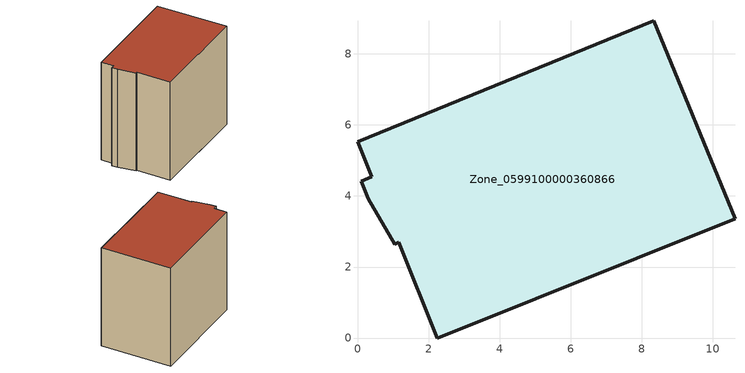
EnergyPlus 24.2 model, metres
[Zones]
Zone_0599100000360866
 floor ground (C_G): 0.41,4.54 0,5.53 8.34,8.93 10.62,3.36 2.24,0 1.17,2.7 1.05,2.65 0.31,3.92 0.11,4.41 z0
 wall outside (C_F): 0,5.53 0.41,4.54 0.11,4.41 0.31,3.92 1.05,2.65 1.17,2.7 2.24,0 10.62,3.36 8.34,8.93 0,5.53 z0:8.9
 roof outside (C_R): 0.31,3.92 1.05,2.65 1.17,2.7 2.24,0 10.62,3.36 8.34,8.93 0,5.53 0.41,4.54 0.11,4.41 z8.9
[BUILDING]
Pand.0599100000360866: North Axis=0; Terrain=City; Loads Convergence Tolerance Value=0.04; Temperature Convergence Tolerance Value=0.4; Solar Distribution=FullExterior; Maximum Number of Warmup Days=25; Minimum Number of Warmup Days=1
[Site:Location]
Rotterdam.The.Hague.AP_ZH_NLD Design_Conditions: Latitude=51.96; Longitude=4.45; Time Zone=1; Elevation=-4.5
[SITE:GROUNDTEMPERATURE:BUILDINGSURFACE]
18, 18, 18, 18, 18, 18, 18, 18, 18, 18, 18, 18
[MATERIAL] Thermal Absorptance=0.9; Solar Absorptance=0.7; Visible Absorptance=0.7
Name | Roughness | Thickness | Conductivity | Density | Specific Heat
G.TI.1992-2005 | MediumSmooth | 0.15 | 0.06 | 540 | 1210
F.TI.1992-2005 | Rough | 0.3 | 0.12 | 1920 | 840
R.TI.1992-2005 | MediumRough | 0.2 | 0.08 | 1500 | 1000
[CONSTRUCTION]
C_G: G.TI.1992-2005
C_F: F.TI.1992-2005
C_R: R.TI.1992-2005
[ZONE]
Zone_0599100000360866: Type=1; Multiplier=1; Ceiling Height=Autocalculate; Volume=Autocalculate; Floor Area=autocalculate; Part of Total Floor Area=Yes
[ZONEINFILTRATION:DESIGNFLOWRATE]
Infil_Zone_0599100000360866: Zone or ZoneList or Space or SpaceList=Zone_0599100000360866; Schedule=AlwaysOn; Design Flow Rate Calculation Method=Flow/Area; Flow Rate per Floor Area=0.0015; Constant Term Coefficient=1; Temperature Term Coefficient=0; Velocity Term Coefficient=0; Velocity Squared Term Coefficient=0
[HVACTEMPLATE:ZONE:IDEALLOADSAIRSYSTEM]
Zone_0599100000360866: Maximum Heating Supply Air Temperature=50; Minimum Cooling Supply Air Temperature=13; Maximum Heating Supply Air Humidity Ratio=0.0156; Minimum Cooling Supply Air Humidity Ratio=0.0077; Heating Limit=NoLimit; Cooling Limit=NoLimit; Dehumidification Control Type=ConstantSensibleHeatRatio; Cooling Sensible Heat Ratio=0.7; Dehumidification Setpoint=60; Humidification Control Type=None; Humidification Setpoint=30; Outdoor Air Method=None; Outdoor Air Flow Rate per Person=0.00944; Outdoor Air Flow Rate per Zone Floor Area=0; Outdoor Air Flow Rate per Zone=0; Demand Controlled Ventilation Type=None; Outdoor Air Economizer Type=NoEconomizer; Heat Recovery Type=None; Sensible Heat Recovery Effectiveness=0.7; Latent Heat Recovery Effectiveness=0.65
[ZONECONTROL:THERMOSTAT]
ThermostatControl_Zone_0599100000360866: Zone or ZoneList=Zone_0599100000360866; Control Type Schedule=DualSetpointControlType; Control 1=Thermostat_Zone_0599100000360866; Temperature Difference Between Cutout And Setpoint=0
[THERMOSTATSETPOINT:DUALSETPOINT]
Thermostat_Zone_0599100000360866: Heating Setpoint Temperature Schedule=HeatingSetpoint_Zone_0599100000360866; Cooling Setpoint Temperature Schedule=CoolingSetpoint_Zone_0599100000360866
[SCHEDULE:COMPACT]
HeatingSetpoint_Zone_0599100000360866: Through: 12/31, For: AllDays, Until: 24:00, 21
CoolingSetpoint_Zone_0599100000360866: Through: 12/31, For: AllDays, Until: 24:00, 24
DualSetpointControlType: Through: 12/31, For: AllDays, Until: 24:00, 4
AlwaysOn: Through: 12/31, For: AllDays, Until: 24:00, 1
